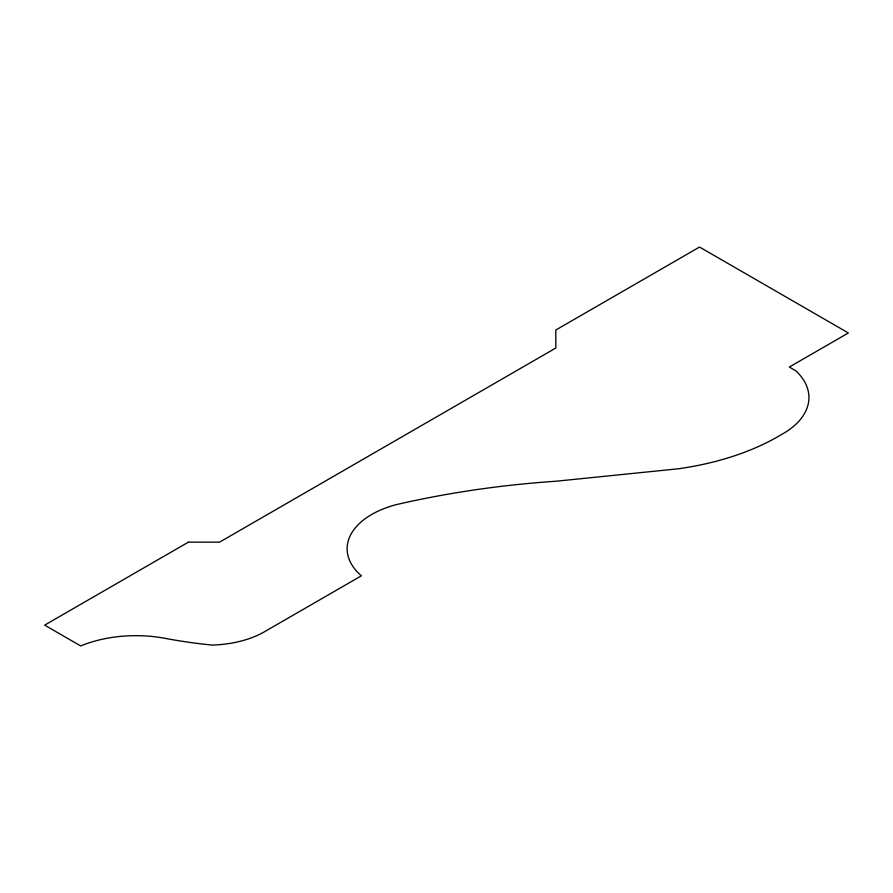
<?xml version="1.0" encoding="UTF-8"?>
<svg xmlns="http://www.w3.org/2000/svg" width="893" height="893" viewBox="0 0 893 893"><rect width="100%" height="100%" fill="white"/><g stroke="black" fill="none" stroke-linecap="round" stroke-linejoin="round"><path stroke-width="1.34" d="M188.378 542.163L44.65 625.133L80.705 645.952A94.535 54.585 0 0 1 164.725 638.261A330.979 191.091 0 0 0 211.931 645.059A79.432 45.856 0 0 0 266.136 630.793L361.397 575.795A84.009 48.501 0 0 1 396.101 504.668A626.518 361.721 0 0 1 556.172 481.215L677.876 468.836A211.987 122.386 0 0 0 781.163 434.746A88.641 51.18 0 0 0 795.953 370.874L789.323 367.045L848.35 332.966L699.532 247.048L555.814 330.019L555.814 348.024L219.555 542.163L188.378 542.163"/></g></svg>
